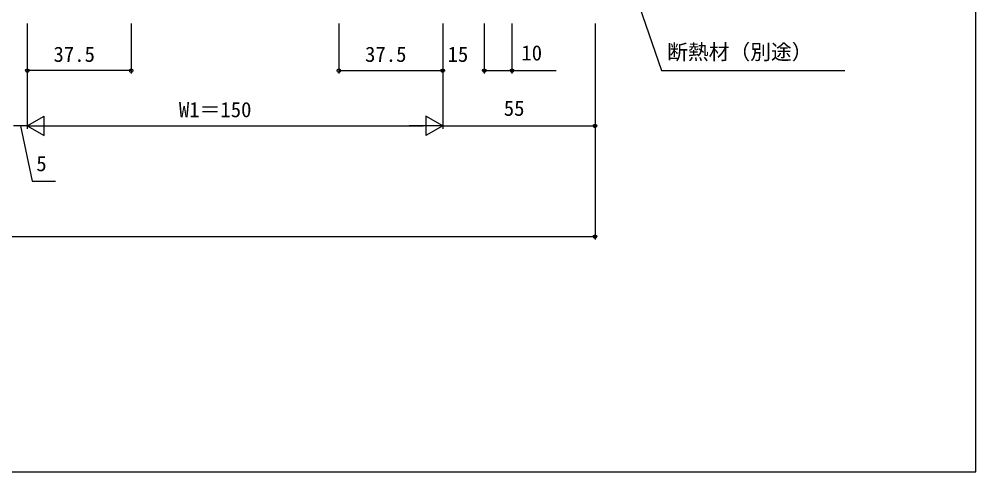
# Model space of a CAD drawing. Units: millimetres, scale not verified. Extents: x -437 to 438, y -681 to 678.
# Drawn here: x 92.8 to 438.2, y -680.9 to -517.3 of the extents above; entities that cross this region are included whole.
import ezdxf
from ezdxf.enums import TextEntityAlignment as Align

# ---------------------------------------------------------------- set-up
doc = ezdxf.new("R2010")
doc.units = ezdxf.units.MM
doc.header["$LTSCALE"] = 4
doc.layers.add('0-6_YKK_D', color=6, linetype='Continuous')
doc.layers.add('0-7_YKK_ZWAK', color=7, linetype='Continuous')
doc.styles.add('ＭＳ ゴシック', font='')
doc.styles.get('ＭＳ ゴシック').set_extended_font_data('MS Gothic')

msp = doc.modelspace()

# ---------------------------------------------------------------- linework, layer by layer
at = {"layer": '0-6_YKK_D'}
for p, q in [((95.7, -518.9), (95.7, -556.9)), ((95.7, -518.9), (95.7, -556.9)), ((95.7, -518.9), (95.7, -536.9)), ((133.2, -518.9), (133.2, -536.9)), ((208.2, -518.9), (208.2, -536.9)), ((245.7, -518.9), (245.7, -536.9)), ((245.7, -518.9), (245.7, -556.9)), ((245.7, -518.9), (245.7, -556.9)), ((245.7, -518.9), (245.7, -536.9)), ((260.7, -518.9), (260.7, -536.9)), ((260.7, -518.9), (260.7, -536.9)), ((270.7, -518.9), (270.7, -536.9)), ((300.7, -518.9), (300.7, -596.9)), ((300.7, -518.9), (300.7, -556.9)), ((133.2, -535.9), (95.7, -535.9)), ((208.2, -535.9), (245.7, -535.9)), ((245.7, -535.9), (246.598, -535.9)), ((260.7, -535.9), (259.802, -535.9)), ((95.7, -555.9), (101.762, -552.4)), ((101.762, -559.4), (101.762, -552.4)), ((245.7, -555.9), (239.638, -552.4)), ((239.638, -552.4), (239.638, -559.4)), ((95.7, -555.9), (90.7, -555.9)), ((95.7, -555.9), (101.762, -559.4)), ((95.7, -555.9), (107.824, -555.9)), ((102.7, -555.9), (238.7, -555.9)), ((245.7, -555.9), (233.576, -555.9)), ((245.7, -555.9), (239.638, -559.4)), ((245.7, -555.9), (300.7, -555.9)), ((-299.3, -595.9), (300.7, -595.9))]:
    msp.add_line(p, q, dxfattribs=at)
for points in [[(302.253, -470.629), (303.083, -473.04), (324.727, -535.9), (390.86, -535.9)], [(260.7, -535.9), (270.7, -535.9), (286.625, -535.9)], [(93.2, -555.9), (97.515, -575.9), (105.861, -575.9)]]:
    msp.add_lwpolyline(points, dxfattribs=at)
for centre in [(95.7, -535.9), (133.2, -535.9), (208.2, -535.9), (245.7, -535.9), (245.7, -535.9), (260.7, -535.9), (260.7, -535.9), (270.7, -535.9), (300.7, -555.9), (300.7, -595.9)]:
    msp.add_circle(centre, 0.637, dxfattribs=at)
at = {"layer": '0-7_YKK_ZWAK'}
msp.add_lwpolyline([(-436.8, -680.9), (438.2, -680.9), (438.2, 644.1)], dxfattribs=at)

# ---------------------------------------------------------------- texts
at = {"layer": '0-6_YKK_D', "style": 'ＭＳ ゴシック'}
for s, p in [('37.5', (105.16, -534.4)), ('37.5', (217.66, -534.4)), ('15', (247.447, -534.4)), ('10', (274.099, -533.9)), ('断熱材（別途）', (326.721, -533.561)), ('W1＝150', (150.437, -554.4)), ('55', (267.745, -553.9)), ('5', (98.961, -573.9))]:
    msp.add_text(s, height=5.499, dxfattribs=at).set_placement(p, align=Align.BOTTOM_LEFT)

doc.saveas('drawing.dxf')
